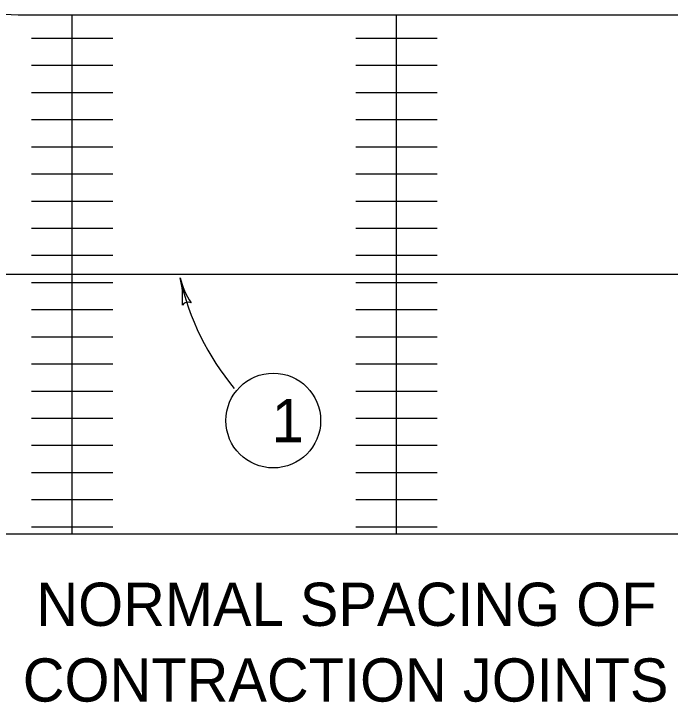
# Model space of a CAD drawing. Extents: x 1007 to 1035.5, y 1000.5 to 1021.5.
# Drawn here: x 1018.088 to 1021.124, y 1010.922 to 1014.106 of the extents above; entities that cross this region are included whole.
import ezdxf

# ---------------------------------------------------------------- set-up
doc = ezdxf.new("R2010")
doc.units = 0
doc.layers.add('Level 1', color=7, linetype='Continuous')

msp = doc.modelspace()

# ---------------------------------------------------------------- linework, layer by layer
at = {"layer": 'Level 1'}
for p, q in [((1018.1087, 1014.1016), (1023.6135, 1014.1016)), ((1018.3586, 1013.9929), (1018.3587, 1014.1017)), ((1019.8586, 1013.9929), (1019.8587, 1014.1017)), ((1018.1703, 1013.993), (1018.5469, 1013.993)), ((1018.3587, 1011.7017), (1018.3586, 1013.9929)), ((1019.6703, 1013.993), (1020.0469, 1013.993)), ((1019.8587, 1011.7017), (1019.8586, 1013.9929)), ((1019.8587, 1011.7017), (1019.8586, 1013.9929)), ((1018.1704, 1013.8676), (1018.5469, 1013.8676)), ((1019.6704, 1013.8676), (1020.0469, 1013.8676)), ((1018.1704, 1013.7421), (1018.547, 1013.742)), ((1019.6704, 1013.7421), (1020.047, 1013.742)), ((1018.1704, 1013.6164), (1018.547, 1013.6164)), ((1019.6704, 1013.6164), (1020.047, 1013.6164)), ((1018.1703, 1013.4911), (1018.547, 1013.4911)), ((1019.6703, 1013.4911), (1020.047, 1013.4911)), ((1018.1704, 1013.3655), (1018.5469, 1013.3655)), ((1019.6704, 1013.3655), (1020.0469, 1013.3655)), ((1018.1705, 1013.24), (1018.547, 1013.24)), ((1019.6705, 1013.24), (1020.047, 1013.24)), ((1018.1704, 1013.1144), (1018.5469, 1013.1145)), ((1019.6704, 1013.1144), (1020.0469, 1013.1145)), ((1018.1704, 1012.989), (1018.5469, 1012.9891)), ((1019.6704, 1012.989), (1020.0469, 1012.9891)), ((1012.1931, 1012.9016), (1021.7798, 1012.9016)), ((1018.1705, 1012.8635), (1018.5471, 1012.8636)), ((1019.6705, 1012.8635), (1020.0471, 1012.8636)), ((1018.1704, 1012.738), (1018.547, 1012.7379)), ((1019.6704, 1012.738), (1020.047, 1012.7379)), ((1018.1704, 1012.6125), (1018.5469, 1012.6124)), ((1019.6704, 1012.6125), (1020.0469, 1012.6124)), ((1018.1704, 1012.487), (1018.547, 1012.4869)), ((1019.6704, 1012.487), (1020.047, 1012.4869)), ((1018.1704, 1012.3615), (1018.547, 1012.3614)), ((1019.6704, 1012.3615), (1020.047, 1012.3614)), ((1018.1705, 1012.236), (1018.5469, 1012.236)), ((1019.6705, 1012.236), (1020.0469, 1012.236)), ((1018.1705, 1012.1104), (1018.547, 1012.1105)), ((1019.6705, 1012.1104), (1020.047, 1012.1105)), ((1018.1704, 1011.9848), (1018.5469, 1011.985)), ((1019.6704, 1011.9848), (1020.0469, 1011.985)), ((1018.1705, 1011.8594), (1018.5469, 1011.8594)), ((1019.6705, 1011.8594), (1020.0469, 1011.8594)), ((1018.1705, 1011.7339), (1018.5471, 1011.734)), ((1019.6705, 1011.7339), (1020.0471, 1011.734)), ((1007.6459, 1011.7016), (1023.6135, 1011.7016))]:
    msp.add_line(p, q, dxfattribs=at)
msp.add_circle((1019.2884, 1012.2249), 0.2191, dxfattribs=at)
for centre, radius, start, end in [((1018.1087, 1015.3516), 1.25, 180, 270), ((1019.2369, 1012.98), 0.3909, 194.0078, 194.0201), ((1020.0342, 1013.1425), 1.2043, 192.3314, 219.7358), ((1019.2369, 1012.98), 0.3909, 194.0201, 212.6888), ((1018.4783, 1012.7906), 0.3909, 355.3672, 14.0139), ((1018.8936, 1012.7411), 0.0313, 62.7947, 144.9113)]:
    msp.add_arc(centre, radius, start, end, dxfattribs=at)

# ---------------------------------------------------------------- texts
for s, p in [('1', (1019.2813, 1012.1249)), ('NORMAL SPACING OF', (1018.1927, 1011.2753)), ('CONTRACTION JOINTS', (1018.1297, 1010.9253))]:
    msp.add_text(s, height=0.2, dxfattribs=at).set_placement(p)

doc.saveas('drawing.dxf')
